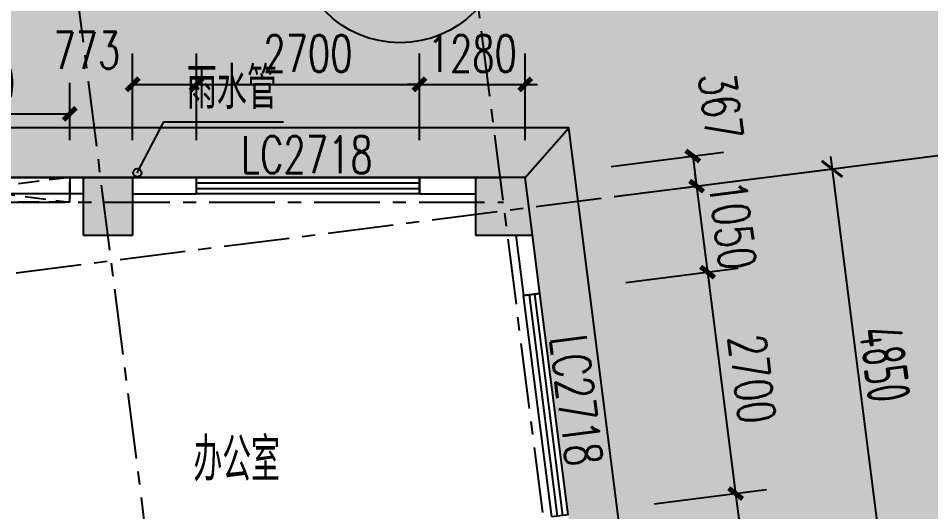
# Model space of a CAD drawing. Header units: millimetres. Extents: x -1048436 to -185795, y -983427 to 400387.
# Drawn here: x -692287 to -681236, y -429064 to -423092 of the extents above; entities that cross this region are included whole.
import ezdxf

# ---------------------------------------------------------------- set-up
doc = ezdxf.new("R2010")
doc.units = ezdxf.units.MM
doc.header["$LTSCALE"] = 500
doc.linetypes.add('( Dashed )', pattern=[0.75, 0.5, -0.25])
doc.linetypes.add('一层轴网$0$CENTER', pattern=[50.8, 31.75, -6.35, 6.35, -6.35])
for name, color, linetype in [('A绿-1', 94, 'Continuous'), ('COLUMN', 254, 'Continuous'), ('DIM_LEAD', 3, 'Continuous'), ('PUB_DIM', 3, 'Continuous'), ('PUB_HATCH', 8, 'Continuous'), ('PUB_TEXT', 7, 'Continuous'), ('WINDOW', 4, 'Continuous'), ('WINDOW_TEXT', 7, 'Continuous'), ('一层轴网$0$PUB_DIM', 3, 'Continuous'), ('一层轴网$0$建-符号', 150, 'Continuous'), ('一层轴网$0$建-轴线', 1, '一层轴网$0$CENTER'), ('建-墙', 254, 'Continuous'), ('建-屋面-排水沟落水口', 175, 'Continuous'), ('建-文字', 4, 'Continuous'), ('景-平面-绿化填充', 56, 'Continuous'), ('景-软景-乔木', 85, 'Continuous')]:
    doc.layers.add(name, color=color, linetype=linetype)
doc.styles.add('_TCH_DIM', font='SIMPLEX', dxfattribs={"bigfont": 'GBCBIG'})
doc.styles.add('_TCH_DIM_T3', font='SIMPLEX', dxfattribs={"width": 0.705882, "bigfont": 'GBCBIG'})
doc.styles.add('_TCH_WINDOW', font='SIMPLEX', dxfattribs={"height": 3.5, "bigfont": 'GBCBIG'})
doc.styles.add('XD2008', font='xd-hzs.shx', dxfattribs={"width": 0.7, "bigfont": 'xd-hztxt.shx'})
doc.styles.add('一层轴网$0$_TCH_DIM_T3', font='SIMPLEX', dxfattribs={"width": 0.705882, "bigfont": 'GBCBIG'})
doc.styles.add('一层轴网$0$XD2008_T3', font='xd-hzs.shx', dxfattribs={"width": 0.7, "bigfont": 'xd-hztxt.shx'})
doc.dimstyles.new('_TCH_ARCH&&150', dxfattribs={"dimtxt": 446.25, "dimasz": 150, "dimexe": 375, "dimexo": 450, "dimgap": 150, "dimtad": 1, "dimdec": 0, "dimzin": 0, "dimdsep": 46, "dimtxsty": '_TCH_DIM_T3', "dimblk": 'ARCHTICK', "dimcen": 0.09, "dimclrt": 7, "dimazin": 2, "dimtfac": 1, "dimtdec": 0, "dimtix": 1, "dimtmove": 2, "dimatfit": 3, "dimldrblk": 'ARCHTICK', "dimfxl": 1, "dimtolj": 1, "dimtzin": 0, "dimarcsym": 0})
doc.dimstyles.new('一层轴网$0$_TCH_ARROW&&150', dxfattribs={"dimtxt": 446.25, "dimasz": 300, "dimexe": 375, "dimexo": 450, "dimgap": 150, "dimtad": 1, "dimdec": 0, "dimzin": 0, "dimdsep": 46, "dimtxsty": '一层轴网$0$_TCH_DIM_T3', "dimcen": 0.09, "dimclrt": 7, "dimazin": 2, "dimtfac": 1, "dimtdec": 0, "dimtix": 1, "dimtmove": 2, "dimatfit": 3, "dimfxl": 1, "dimtolj": 1, "dimtzin": 0, "dimarcsym": 0})
doc.dimstyles.new('一层轴网$0$XD100&&150', dxfattribs={"dimtxt": 525, "dimasz": 225, "dimexe": 150, "dimexo": 150, "dimgap": 75, "dimtad": 1, "dimdec": 0, "dimdsep": 46, "dimtxsty": '一层轴网$0$XD2008_T3', "dimblk": '一层轴网$0$_ARCHTICK', "dimcen": 2.5, "dimdle": 150, "dimclrt": 7, "dimaunit": 1, "dimadec": 0, "dimazin": 0, "dimtfac": 1, "dimtdec": 0, "dimtix": 1, "dimtmove": 0, "dimatfit": 3, "dimfxl": 1, "dimtolj": 1, "dimtzin": 0, "dimarcsym": 0})

# ---------------------------------------------------------------- blocks, each defined once
blk = doc.blocks.new('宫粉紫荆')
at = {"layer": 'A绿-1', "color": 0}
blk.add_circle((2.6, 10.5), 1060.5, dxfattribs=at)
blk = doc.blocks.new('fdhgh')
at = {"layer": '景-平面-绿化填充'}
h = blk.add_hatch(dxfattribs=at)
h.set_pattern_fill('GRASS', color=256, scale=500, style=0)
h.set_pattern_definition([(90, (-26937.1, -803185.1), (-997.7955, 997.7955), [264.5807, -1731.0102]), (45, (-26937.1, -803185.1), (-997.7962, 997.7962), [264.5807, -1146.5161]), (135, (-26937.1, -803185.1), (-997.7962, -997.7962), [264.5807, -1146.5161])])
edge = h.paths.add_edge_path()
edge.add_line((-1391918, -533384), (-1391918, -500074))
edge.add_line((-1391918, -500074), (-1392920, -492192))
edge.add_line((-1392920, -492192), (-1460021, -492192))
edge.add_line((-1460021, -492192), (-1460021, -494283))
edge.add_arc((-1458021, -494283), 2000, 180, 270)
edge.add_line((-1458021, -496283), (-1434821, -496283))
edge.add_line((-1434821, -496283), (-1434821, -501283))
edge.add_line((-1434821, -501283), (-1452821, -501283))
edge.add_line((-1452821, -501283), (-1452821, -499283))
edge.add_line((-1452821, -499283), (-1458021, -499283))
edge.add_arc((-1458021, -501283), 2000, 90, 180)
edge.add_line((-1460021, -501283), (-1460021, -502283))
edge.add_line((-1460021, -502283), (-1406458, -502283))
edge.add_line((-1406458, -502283), (-1405476, -509988))
edge.add_line((-1405476, -509988), (-1405271, -509962))
edge.add_arc((-1405406, -508971), 1000, 277.7235, 360)
edge.add_line((-1404406, -508971), (-1404666, -506861))
edge.add_line((-1404666, -506861), (-1395440, -505688))
edge.add_line((-1395440, -505688), (-1393762, -518881))
edge.add_line((-1393762, -518881), (-1399615, -519626))
edge.add_arc((-1399489, -520618), 1000, 97.2475, 187.2475)
edge.add_line((-1400481, -520744), (-1400418, -521240))
edge.add_line((-1400418, -521240), (-1393573, -520369))
edge.add_line((-1393573, -520369), (-1391918, -533384))
edge = h.paths.add_edge_path()
edge.add_line((-1460644, -592730), (-1436235, -592730))
edge.add_line((-1436235, -592730), (-1436235, -590271))
edge.add_line((-1436235, -590271), (-1440973, -590271))
edge.add_line((-1440973, -590271), (-1440973, -582660))
edge.add_line((-1440973, -582660), (-1449771, -582659))
edge.add_line((-1449771, -582659), (-1449771, -583259))
edge.add_line((-1449771, -583259), (-1463873, -583259))
edge.add_line((-1463873, -583259), (-1463873, -584960))
edge.add_line((-1463873, -584960), (-1474580, -584960))
edge.add_line((-1474580, -584960), (-1476321, -583426))
edge.add_line((-1476321, -583426), (-1476321, -574192))
edge.add_line((-1476321, -574192), (-1481371, -574192))
edge.add_line((-1481371, -574192), (-1481371, -577350))
edge.add_arc((-1472371, -577350), 9000, 180, 247.0886)
edge.add_line((-1475875, -585640), (-1464599, -590406))
edge.add_arc((-1467358, -599627), 9626, 45.7713, 73.3481, ccw=False)
at = {"layer": '景-软景-乔木', "xscale": 1.2, "yscale": 1.2, "zscale": 1.2, "rotation": 359.9453817473567}
blk.add_blockref('宫粉紫荆', (-1407975, -499394), dxfattribs=at)
blk = doc.blocks.new('一层轴网$0$_ARCHTICK')
at = {"color": 0, "linetype": 'ByBlock', "const_width": 0.15}
blk.add_lwpolyline([(-0.5, -0.5), (0.5, 0.5)], dxfattribs=at)
blk = doc.blocks.new('*D2939')
at = {"layer": 'Defpoints', "color": 0, "transparency": 16777216}
for p in [(69444, 79990), (71543, 75368), (70056, 75179)]:
    blk.add_point(p, dxfattribs=at)
at = {"layer": '一层轴网$0$建-符号', "color": 0, "lineweight": -2, "transparency": 16777216}
for p, q in [((70913, 80328), (71562, 75219)), ((69593, 80009), (71080, 80198)), ((70205, 75198), (71692, 75387))]:
    blk.add_line(p, q, dxfattribs=at)
at = {"layer": '一层轴网$0$建-符号', "color": 0, "lineweight": -2, "transparency": 16777216, "xscale": 225, "yscale": 225, "zscale": 225}
for p, rotation in [((70932, 80179), 97.24752617045677), ((71543, 75368), 277.2475261704568)]:
    blk.add_blockref('一层轴网$0$_ARCHTICK', p, dxfattribs=dict(at, rotation=rotation))
at = {"layer": '一层轴网$0$建-符号', "color": 7, "transparency": 16777216, "insert": (71572, 77816), "char_height": 525, "attachment_point": 5, "rotation": 277.2475, "style": '一层轴网$0$XD2008_T3'}
blk.add_mtext('\\A1;4850', dxfattribs=at)
blk = doc.blocks.new('*D2949')
at = {"layer": 'Defpoints', "color": 0, "transparency": 16777216}
for p in [(71304, 80226), (79537, 26839), (78116, 26658)]:
    blk.add_point(p, dxfattribs=at)
at = {"layer": '一层轴网$0$建-符号', "color": 0, "lineweight": -2, "transparency": 16777216}
for p, q in [((72706, 80556), (79556, 26690)), ((71452, 80245), (72873, 80426)), ((78265, 26677), (79686, 26857))]:
    blk.add_line(p, q, dxfattribs=at)
at = {"layer": '一层轴网$0$建-符号', "color": 0, "lineweight": -2, "transparency": 16777216, "xscale": 225, "yscale": 225, "zscale": 225}
for p, rotation in [((72725, 80407), 97.24752617045664), ((79537, 26839), 277.2475261704566)]:
    blk.add_blockref('一层轴网$0$_ARCHTICK', p, dxfattribs=dict(at, rotation=rotation))
at = {"layer": '一层轴网$0$建-符号', "color": 7, "transparency": 16777216, "insert": (76466, 53665), "char_height": 525, "attachment_point": 5, "rotation": 277.2475, "style": '一层轴网$0$XD2008_T3'}
blk.add_mtext('\\A1;54000', dxfattribs=at)
blk = doc.blocks.new('*D2950')
at = {"layer": 'Defpoints', "color": 0, "transparency": 16777216}
for p in [(57908, 79776), (67765, 79776), (58217, 79374), (57987, 78533)]:
    blk.add_point(p, dxfattribs=at)
at = {"layer": '一层轴网$0$PUB_DIM', "color": 0, "lineweight": -2, "transparency": 16777216}
for p, q in [((58358, 79776), (58583, 79776)), ((58433, 78590), (58656, 78618))]:
    blk.add_line(p, q, dxfattribs=at)
blk.add_arc((67765, 79776), 9557, 181.7986, 185.449, dxfattribs=at)
at = {"layer": '一层轴网$0$PUB_DIM', "color": 0, "transparency": 16777216}
for points in [[(58163, 79476), (58263, 79477), (58208, 79776)], [(58301, 78874), (58202, 78863), (58284, 78571)]]:
    blk.add_solid(points, dxfattribs=at)
at = {"layer": '一层轴网$0$PUB_DIM', "color": 7, "transparency": 16777216, "insert": (58600, 79196), "char_height": 446.2, "attachment_point": 5, "rotation": 273.6238, "style": '一层轴网$0$_TCH_DIM_T3'}
blk.add_mtext('\\A1;7.25°', dxfattribs=at)
blk = doc.blocks.new('A$C06EE1D4D')
at = {"layer": 'DIM_LEAD'}
for p, q in [((130974, 115555), (131297, 116172)), ((131297, 116172), (132747, 116172))]:
    blk.add_line(p, q, dxfattribs=at)
at = {"layer": '建-屋面-排水沟落水口'}
blk.add_circle((130975, 115557), 50, dxfattribs=at)
at = {"layer": 'PUB_TEXT', "style": '_TCH_DIM'}
blk.add_text('雨水管', height=506.4, dxfattribs=at).set_placement((131573, 116330))
blk = doc.blocks.new('_ArchTick')
at = {"color": 0, "linetype": 'ByBlock', "const_width": 0.4}
blk.add_lwpolyline([(-0.5, -0.5), (0.5, 0.5)], dxfattribs=at)
blk = doc.blocks.new('*D2961')
at = {"layer": 'Defpoints', "color": 0, "transparency": 16777216}
for p in [(-691663, -424250), (-694063, -425018), (-691663, -425018)]:
    blk.add_point(p, dxfattribs=at)
at = {"layer": 'PUB_DIM', "color": 0, "lineweight": -2, "transparency": 16777216}
for p, q in [((-694063, -424568), (-694063, -423875)), ((-691663, -424568), (-691663, -423875)), ((-694063, -424250), (-691663, -424250))]:
    blk.add_line(p, q, dxfattribs=at)
at = {"layer": 'PUB_DIM', "color": 0, "lineweight": -2, "transparency": 16777216, "xscale": 150, "yscale": 150, "zscale": 150, "rotation": 180}
blk.add_blockref('_ArchTick', (-694063, -424250), dxfattribs=at)
at = {"layer": 'PUB_DIM', "color": 0, "lineweight": -2, "transparency": 16777216, "xscale": 150, "yscale": 150, "zscale": 150}
blk.add_blockref('_ArchTick', (-691663, -424250), dxfattribs=at)
at = {"layer": 'PUB_DIM', "color": 7, "transparency": 16777216, "insert": (-692863, -423877), "char_height": 446.2, "attachment_point": 5, "style": '_TCH_DIM_T3'}
blk.add_mtext('\\A1;2400', dxfattribs=at)
blk = doc.blocks.new('*D1705')
at = {"layer": 'Defpoints', "color": 0, "transparency": 16777216}
for p in [(-690128, -423892), (-690901, -425018), (-690128, -425018)]:
    blk.add_point(p, dxfattribs=at)
at = {"layer": 'PUB_DIM', "color": 0, "lineweight": -2, "transparency": 16777216}
for p, q in [((-690901, -424568), (-690901, -423517)), ((-690128, -424568), (-690128, -423517)), ((-690901, -423892), (-690128, -423892))]:
    blk.add_line(p, q, dxfattribs=at)
at = {"layer": 'PUB_DIM', "color": 0, "lineweight": -2, "transparency": 16777216, "xscale": 150, "yscale": 150, "zscale": 150, "rotation": 180}
blk.add_blockref('_ArchTick', (-690901, -423892), dxfattribs=at)
at = {"layer": 'PUB_DIM', "color": 0, "lineweight": -2, "transparency": 16777216, "xscale": 150, "yscale": 150, "zscale": 150}
blk.add_blockref('_ArchTick', (-690128, -423892), dxfattribs=at)
at = {"layer": 'PUB_DIM', "color": 7, "transparency": 16777216, "insert": (-691456, -423479), "char_height": 446.2, "attachment_point": 5, "style": '_TCH_DIM_T3'}
blk.add_mtext('\\A1;773', dxfattribs=at)
blk = doc.blocks.new('*D1706')
at = {"layer": 'Defpoints', "color": 0, "transparency": 16777216}
for p in [(-687428, -423892), (-690128, -425018), (-687428, -425018)]:
    blk.add_point(p, dxfattribs=at)
at = {"layer": 'PUB_DIM', "color": 0, "lineweight": -2, "transparency": 16777216}
for p, q in [((-690128, -424568), (-690128, -423517)), ((-687428, -424568), (-687428, -423517)), ((-690128, -423892), (-687428, -423892))]:
    blk.add_line(p, q, dxfattribs=at)
at = {"layer": 'PUB_DIM', "color": 0, "lineweight": -2, "transparency": 16777216, "xscale": 150, "yscale": 150, "zscale": 150, "rotation": 180}
blk.add_blockref('_ArchTick', (-690128, -423892), dxfattribs=at)
at = {"layer": 'PUB_DIM', "color": 0, "lineweight": -2, "transparency": 16777216, "xscale": 150, "yscale": 150, "zscale": 150}
blk.add_blockref('_ArchTick', (-687428, -423892), dxfattribs=at)
at = {"layer": 'PUB_DIM', "color": 7, "transparency": 16777216, "insert": (-688778, -423519), "char_height": 446.2, "attachment_point": 5, "style": '_TCH_DIM_T3'}
blk.add_mtext('\\A1;2700', dxfattribs=at)
blk = doc.blocks.new('*D1707')
at = {"layer": 'Defpoints', "color": 0, "transparency": 16777216}
for p in [(-686148, -423892), (-687428, -425018), (-686148, -425018)]:
    blk.add_point(p, dxfattribs=at)
at = {"layer": 'PUB_DIM', "color": 0, "lineweight": -2, "transparency": 16777216}
for p, q in [((-687428, -424568), (-687428, -423517)), ((-686148, -424568), (-686148, -423517)), ((-687428, -423892), (-687578, -423892)), ((-687428, -423892), (-686148, -423892)), ((-686148, -423892), (-685998, -423892))]:
    blk.add_line(p, q, dxfattribs=at)
at = {"layer": 'PUB_DIM', "color": 0, "lineweight": -2, "transparency": 16777216, "xscale": 150, "yscale": 150, "zscale": 150}
blk.add_blockref('_ArchTick', (-687428, -423892), dxfattribs=at)
at = {"layer": 'PUB_DIM', "color": 0, "lineweight": -2, "transparency": 16777216, "xscale": 150, "yscale": 150, "zscale": 150, "rotation": 180}
blk.add_blockref('_ArchTick', (-686148, -423892), dxfattribs=at)
at = {"layer": 'PUB_DIM', "color": 7, "transparency": 16777216, "insert": (-686788, -423519), "char_height": 446.2, "attachment_point": 5, "style": '_TCH_DIM_T3'}
blk.add_mtext('\\A1;1280', dxfattribs=at)
blk = doc.blocks.new('*D2689')
at = {"layer": 'Defpoints', "color": 0, "transparency": 16777216}
for p in [(-685552, -424942), (-684072, -425124), (-685506, -425306)]:
    blk.add_point(p, dxfattribs=at)
at = {"layer": 'PUB_DIM', "color": 0, "lineweight": -2, "transparency": 16777216}
for p, q in [((-685106, -424885), (-683746, -424712)), ((-684118, -424759), (-684072, -425124)), ((-685060, -425249), (-683700, -425076))]:
    blk.add_line(p, q, dxfattribs=at)
at = {"layer": 'PUB_DIM', "color": 0, "lineweight": -2, "transparency": 16777216, "xscale": 150, "yscale": 150, "zscale": 150}
for p, rotation in [((-684118, -424759), 97.24752726633261), ((-684072, -425124), 277.2475272663326)]:
    blk.add_blockref('_ArchTick', p, dxfattribs=dict(at, rotation=rotation))
at = {"layer": 'PUB_DIM', "color": 7, "transparency": 16777216, "insert": (-683779, -424157), "char_height": 446.2, "attachment_point": 5, "rotation": 277.2475, "style": '_TCH_DIM_T3'}
blk.add_mtext('\\A1;367', dxfattribs=at)
blk = doc.blocks.new('*D2690')
at = {"layer": 'Defpoints', "color": 0, "transparency": 16777216}
for p in [(-685506, -425306), (-683939, -426165), (-685374, -426348)]:
    blk.add_point(p, dxfattribs=at)
at = {"layer": 'PUB_DIM', "color": 0, "lineweight": -2, "transparency": 16777216}
for p, q in [((-684072, -425124), (-684091, -424975)), ((-685060, -425249), (-683700, -425076)), ((-684072, -425124), (-683939, -426165)), ((-684927, -426291), (-683567, -426118)), ((-683939, -426165), (-683920, -426314))]:
    blk.add_line(p, q, dxfattribs=at)
at = {"layer": 'PUB_DIM', "color": 0, "lineweight": -2, "transparency": 16777216, "xscale": 150, "yscale": 150, "zscale": 150}
for p, rotation in [((-684072, -425124), 277.2475272663279), ((-683939, -426165), 97.24752726632792)]:
    blk.add_blockref('_ArchTick', p, dxfattribs=dict(at, rotation=rotation))
at = {"layer": 'PUB_DIM', "color": 7, "transparency": 16777216, "insert": (-683635, -425597), "char_height": 446.2, "attachment_point": 5, "rotation": 277.2475, "style": '_TCH_DIM_T3'}
blk.add_mtext('\\A1;1050', dxfattribs=at)
blk = doc.blocks.new('*D2691')
at = {"layer": 'Defpoints', "color": 0, "transparency": 16777216}
for p in [(-685374, -426348), (-683599, -428844), (-685033, -429026)]:
    blk.add_point(p, dxfattribs=at)
at = {"layer": 'PUB_DIM', "color": 0, "lineweight": -2, "transparency": 16777216}
for p, q in [((-684927, -426291), (-683567, -426118)), ((-683939, -426165), (-683599, -428844)), ((-684587, -428969), (-683227, -428796))]:
    blk.add_line(p, q, dxfattribs=at)
at = {"layer": 'PUB_DIM', "color": 0, "lineweight": -2, "transparency": 16777216, "xscale": 150, "yscale": 150, "zscale": 150}
for p, rotation in [((-683939, -426165), 97.24752726632792), ((-683599, -428844), 277.2475272663279)]:
    blk.add_blockref('_ArchTick', p, dxfattribs=dict(at, rotation=rotation))
at = {"layer": 'PUB_DIM', "color": 7, "transparency": 16777216, "insert": (-683399, -427457), "char_height": 446.2, "attachment_point": 5, "rotation": 277.2475, "style": '_TCH_DIM_T3'}
blk.add_mtext('\\A1;2700', dxfattribs=at)
blk = doc.blocks.new('*D2692')
at = {"layer": 'Defpoints', "color": 0, "transparency": 16777216}
for p in [(-685033, -429026), (-683138, -432464), (-684572, -432647)]:
    blk.add_point(p, dxfattribs=at)
at = {"layer": 'PUB_DIM', "color": 0, "lineweight": -2, "transparency": 16777216}
for p, q in [((-684587, -428969), (-683227, -428796)), ((-683599, -428844), (-683138, -432464)), ((-684126, -432590), (-682766, -432417))]:
    blk.add_line(p, q, dxfattribs=at)
at = {"layer": 'PUB_DIM', "color": 0, "lineweight": -2, "transparency": 16777216, "xscale": 150, "yscale": 150, "zscale": 150}
for p, rotation in [((-683599, -428844), 97.24752726632754), ((-683138, -432464), 277.2475272663276)]:
    blk.add_blockref('_ArchTick', p, dxfattribs=dict(at, rotation=rotation))
at = {"layer": 'PUB_DIM', "color": 7, "transparency": 16777216, "insert": (-682998, -430607), "char_height": 446.2, "attachment_point": 5, "rotation": 277.2475, "style": '_TCH_DIM_T3'}
blk.add_mtext('\\A1;3650', dxfattribs=at)
blk = doc.blocks.new('$TCHSYS$WIN2D')
for p, q in [((-0.5, 0.5), (0.5, 0.5)), ((-0.5, 0.5), (-0.5, -0.5)), ((0.5, 0.5), (0.5, -0.5)), ((0.5, 0.1667), (-0.5, 0.1667)), ((0.5, -0.1667), (-0.5, -0.1667)), ((-0.5, -0.5), (0.5, -0.5))]:
    blk.add_line(p, q)
blk = doc.blocks.new('一层轴网')
at = {"layer": '一层轴网$0$建-符号'}
blk.add_line((69443.9, 79989.9), (73976.6, 80566.3), dxfattribs=at)
at = {"layer": '一层轴网$0$建-轴线', "ltscale": 0.05}
for p, q in [((74638.3, 19327.2), (66478.9, 83487.5)), ((69876.7, 18721.7), (61717.3, 82882)), ((54750, 78121.2), (69443.9, 79989.9)), ((-2650, 79776.4), (66950.9, 79776.4))]:
    blk.add_line(p, q, dxfattribs=at)
at = {"layer": '一层轴网$0$PUB_DIM'}
dim = blk.add_angular_dim_3p(base=(58216.6, 79373.6), center=(67765.4, 79776.4), p1=(57908.1, 79776.4), p2=(57986.9, 78532.9), dimstyle='一层轴网$0$_TCH_ARROW&&150', dxfattribs=at)
dim.commit()
dim.dimension.update_dxf_attribs({"geometry": '*D2950', "text_midpoint": (58599.6, 79195.9)})
at = {"layer": '一层轴网$0$建-符号'}
for p1, p2, distance, picture, middle in [((71303.6, 80226.4), (78116.1, 26657.8), 1432.5, '*D2949', (76465.7, 53665.4)), ((69443.9, 79989.9), (70055.7, 75178.6), 1499.7, '*D2939', (71572.4, 77816))]:
    dim = blk.add_aligned_dim(p1=p1, p2=p2, distance=distance, dimstyle='一层轴网$0$XD100&&150', dxfattribs=at)
    dim.commit()
    dim.dimension.update_dxf_attribs({"geometry": picture, "text_midpoint": middle})
blk = doc.blocks.new('dsgdfgdfghgf')
at = {"linetype": '( Dashed )'}
blk.add_lwpolyline([(-694062.7, -425017.5), (-691662.7, -425017.5), (-691662.7, -425317.5), (-694062.7, -425317.5), (-694062.7, -425017.5), (-691662.7, -425317.5), (-691662.7, -425017.5), (-694062.7, -425317.5)], dxfattribs=at)
at = {"layer": 'PUB_DIM'}
dim = blk.add_aligned_dim(p1=(-694062.7, -425017.5), p2=(-691662.7, -425017.5), distance=767.5, dimstyle='_TCH_ARCH&&150', dxfattribs=at)
dim.commit()
dim.dimension.update_dxf_attribs({"geometry": '*D2961', "text_midpoint": (-692862.7, -423877)})

msp = doc.modelspace()

# ---------------------------------------------------------------- hatches: boundary and pattern name
at = {"layer": 'PUB_HATCH'}
for points in [[(-691499.6, -425017.4), (-691499.6, -425717.4), (-690899.6, -425717.4), (-690899.6, -425017.4)], [(-686747.5, -425017.4), (-686747.5, -425717.4), (-686058.5, -425717.4), (-686147.5, -425017.4)]]:
    msp.add_hatch(color=256, dxfattribs=at).paths.add_polyline_path(points)

# ---------------------------------------------------------------- linework, layer by layer
at = {"layer": 'COLUMN'}
for p, q in [((-691499.6, -425017.4), (-691499.6, -425717.4)), ((-690899.6, -425017.4), (-691499.6, -425017.4)), ((-690899.6, -425717.4), (-690899.6, -425017.4)), ((-686747.5, -425017.4), (-686747.5, -425717.4)), ((-686147.5, -425017.4), (-686747.5, -425017.4)), ((-686058.5, -425717.4), (-686147.5, -425017.4)), ((-691499.6, -425717.4), (-690899.6, -425717.4)), ((-686747.5, -425717.4), (-686058.5, -425717.4))]:
    msp.add_line(p, q, dxfattribs=at)
at = {"layer": '建-墙'}
for p, q in [((-691499.6, -425017.5), (-694104.6, -425017.5)), ((-690127.9, -425017.5), (-690899.6, -425017.5)), ((-690127.9, -425217.5), (-690127.9, -425017.5)), ((-686747.5, -425017.5), (-687427.9, -425017.5)), ((-687427.9, -425017.5), (-687427.9, -425217.5)), ((-691499.6, -425217.5), (-694104.6, -425217.5)), ((-690899.6, -425217.5), (-690127.9, -425217.5)), ((-687427.9, -425217.5), (-686747.5, -425217.5)), ((-686260.1, -425717.4), (-686167.2, -426448.5)), ((-685968.8, -426423.3), (-686058.5, -425717.4)), ((-686167.2, -426448.5), (-685968.8, -426423.3))]:
    msp.add_line(p, q, dxfattribs=at)
at = {"layer": '建-墙', "ltscale": 2000}
msp.add_lwpolyline([(-747811.4, -425017.7), (-686430.4, -425017.5)], dxfattribs=at)
at = {"layer": '建-屋面-排水沟落水口'}
msp.add_line((-686147.5, -425017.5), (-685619, -424417.5), dxfattribs=at)
msp.add_lwpolyline([(-677843.9, -489092.7), (-677852.8, -484952), (-678624.2, -479368.8), (-678035.5, -479292.9), (-678918.4, -472350.8), (-679513, -472426.4), (-680522.2, -464490.3), (-679927.6, -464414.7), (-680760.3, -457867.4), (-681355.4, -457943.1), (-681660.2, -455562), (-681063.2, -455485.6), (-681946.1, -448542.5), (-682541.4, -448618.2), (-685619, -424417.5), (-739631.1, -424417.5)], dxfattribs=at)

# ---------------------------------------------------------------- block references
for name, p in [('fdhgh', (720308.8, 77265.7)), ('一层轴网', (-753362.7, -505094)), ('dsgdfgdfghgf', (0, 0)), ('A$C06EE1D4D', (-821819.6, -540518.5))]:
    msp.add_blockref(name, p)
at = {"layer": 'WINDOW'}
ref = msp.add_blockref('$TCHSYS$WIN2D', (-688777.9, -425117.5), dxfattribs=dict(at, xscale=2700, yscale=200, zscale=2700, rotation=179.9999999922771))
ref.add_attrib('A', 'LC2718', (-689587.9, -424965.7), dxfattribs={"layer": 'WINDOW_TEXT', "height": 446.25, "rotation": 360, "style": '_TCH_WINDOW', "width": 0.705882})
ref = msp.add_blockref('$TCHSYS$WIN2D', (-685897.7, -427775.1), dxfattribs=dict(at, xscale=-2700, yscale=200, zscale=-2700, rotation=277.2475258529972))
ref.add_attrib('A', 'LC2718', (-685849.2, -426952.4), dxfattribs={"layer": 'WINDOW_TEXT', "height": 446.25, "rotation": 277.24753, "style": '_TCH_WINDOW', "width": 0.705882})

# ---------------------------------------------------------------- texts
at = {"layer": '建-文字', "style": 'XD2008', "width": 0.7}
msp.add_text('办公室', height=525, dxfattribs=at).set_placement((-690165.5, -428694.2))

# ---------------------------------------------------------------- dimensions: what is measured, and where the dimension line sits
at = {"layer": 'PUB_DIM'}
for base, p1, p2, angle, picture, middle in [((-690127.9, -423891.8), (-690900.9, -425017.5), (-690127.9, -425017.5), 0, '*D1705', (-691455.9, -423479.3)), ((-684071.7, -425123.6), (-685552.3, -424941.9), (-685506, -425306), 277.24753, '*D2689', (-683778.8, -424156.8))]:
    dim = msp.add_linear_dim(base=base, p1=p1, p2=p2, angle=angle, dimstyle='_TCH_ARCH&&150', dxfattribs=at)
    dim.commit()
    dim.dimension.update_dxf_attribs({"geometry": picture, "text_midpoint": middle, "dimtype": 129})
for p1, p2, distance, picture, middle in [((-690127.9, -425017.5), (-687427.9, -425017.5), 1125.7, '*D1706', (-688777.9, -423518.7)), ((-687427.9, -425017.5), (-686147.5, -425017.5), 1125.7, '*D1707', (-686787.7, -423518.7)), ((-685506, -425306), (-685373.6, -426347.6), 1445.9, '*D2690', (-683635.3, -425597.3)), ((-685373.6, -426347.6), (-685032.9, -429026), 1445.9, '*D2691', (-683398.7, -427457.3)), ((-685032.9, -429026), (-684572.5, -432646.7), 1445.9, '*D2692', (-682998.2, -430606.9))]:
    dim = msp.add_aligned_dim(p1=p1, p2=p2, distance=distance, dimstyle='_TCH_ARCH&&150', dxfattribs=at)
    dim.commit()
    dim.dimension.update_dxf_attribs({"geometry": picture, "text_midpoint": middle})

doc.saveas('drawing.dxf')
